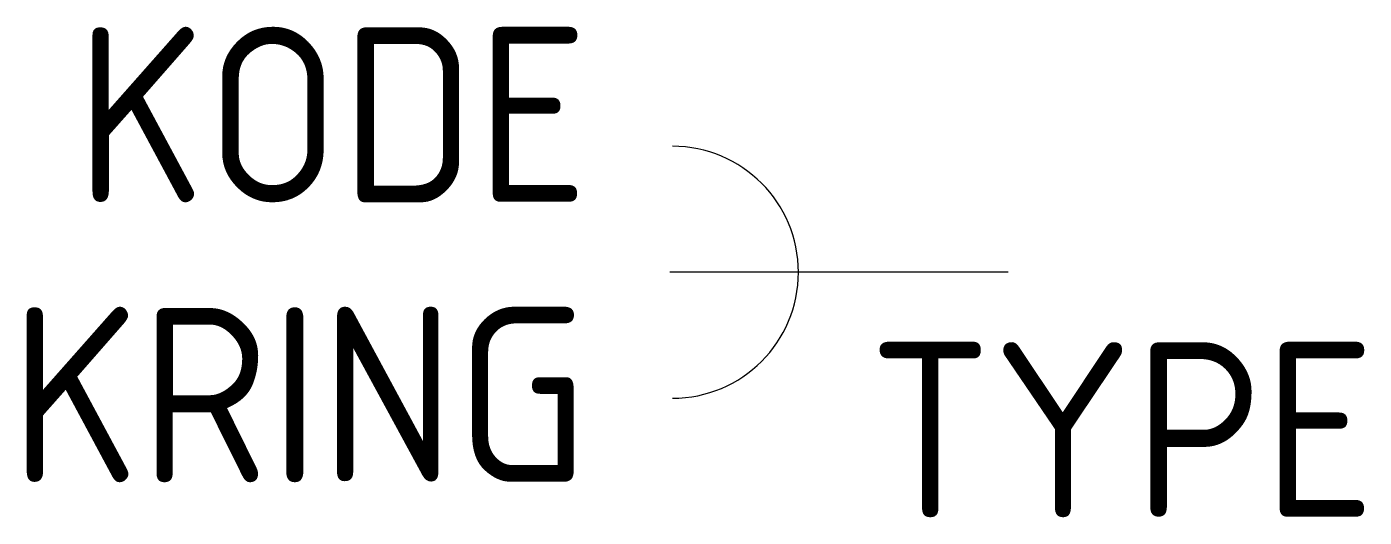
# Model space of a CAD drawing. Extents: x -14 to 5.1, y -3.5 to 3.5.
import ezdxf
from ezdxf.enums import TextEntityAlignment as Align

# ---------------------------------------------------------------- set-up
doc = ezdxf.new("R2010")
doc.units = 0
doc.layers.get('0').update_dxf_attribs({"linetype": 'CONTINUOUS'})
doc.styles.get("Standard").update_dxf_attribs({"font": 'iso8.shx'})

msp = doc.modelspace()

# ---------------------------------------------------------------- linework, layer by layer
for p, q in [((-3, 0), (-4.839, 0)), ((0, 0), (-3, 0))]:
    msp.add_line(p, q)
msp.add_arc((-4.8, 0), 1.8, 270, 90)

# ---------------------------------------------------------------- texts
for tag, p in [('KODE', (-6, 1)), ('KRING', (-6, -3))]:
    msp.add_attdef(tag, text='XXX', height=2.5).set_placement(p, align=Align.RIGHT)
msp.add_attdef('TYPE', (-2, -3.5), 'XXX', height=2.5)

doc.saveas('drawing.dxf')
